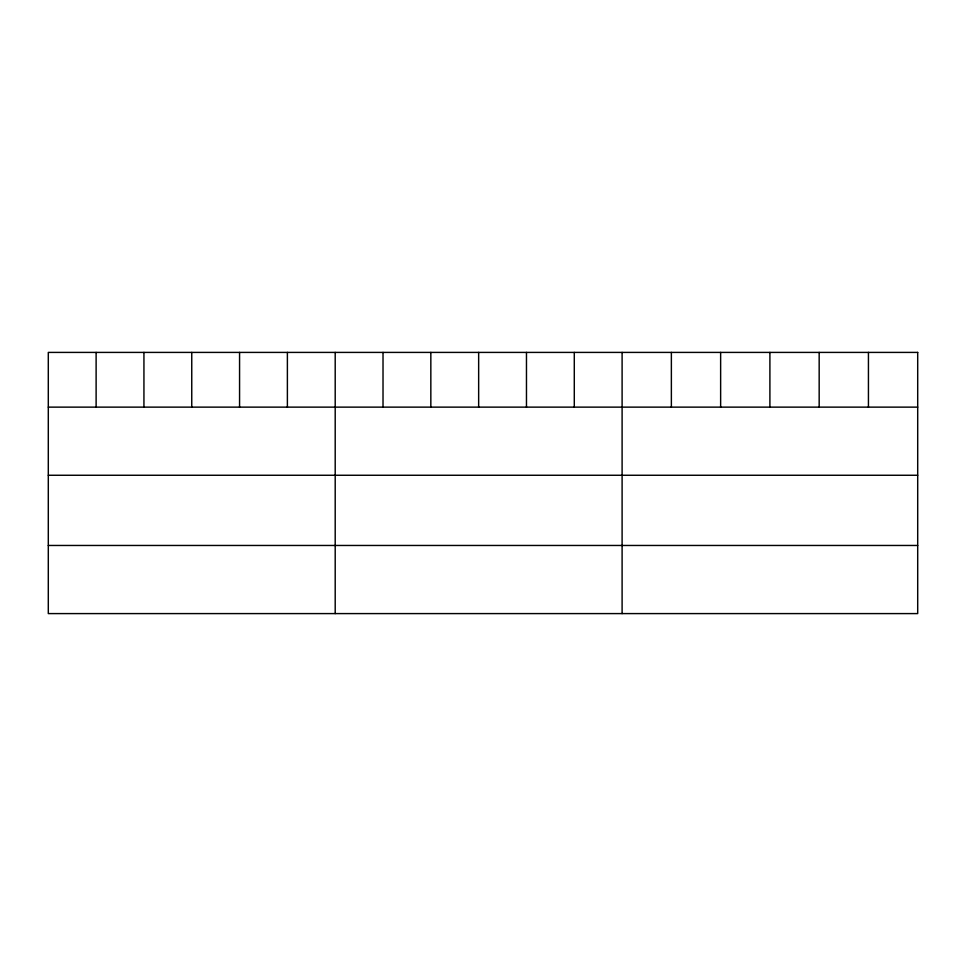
<?xml version="1.0" encoding="UTF-8"?>
<svg xmlns="http://www.w3.org/2000/svg" width="966" height="966" viewBox="0 0 966 966"><rect width="100%" height="100%" fill="white"/><g stroke="black" fill="none" stroke-linecap="round" stroke-linejoin="round"><path stroke-width="1.45" d="M48.3 407.133L917.7 407.133M48.3 475.26L917.7 475.26M48.3 545.464L917.7 545.464M868.434 352.409L868.434 407.133M819.168 352.409L819.168 407.133M769.902 352.409L769.902 407.133M720.636 352.409L720.636 407.133M671.37 352.409L671.37 407.133M622.104 352.409L622.104 613.591M574.287 352.409L574.287 407.133M526.47 352.409L526.47 407.133M478.653 352.409L478.653 407.133M430.836 352.409L430.836 407.133M383.019 352.409L383.019 407.133M335.202 352.409L335.202 613.591M287.385 352.409L287.385 407.133M239.568 352.409L239.568 407.133M191.751 352.409L191.751 407.133M143.934 352.409L143.934 407.133M96.117 352.409L96.117 407.133M917.7 352.409L48.3 352.409L48.3 613.591L917.7 613.591L917.7 352.409"/></g></svg>
